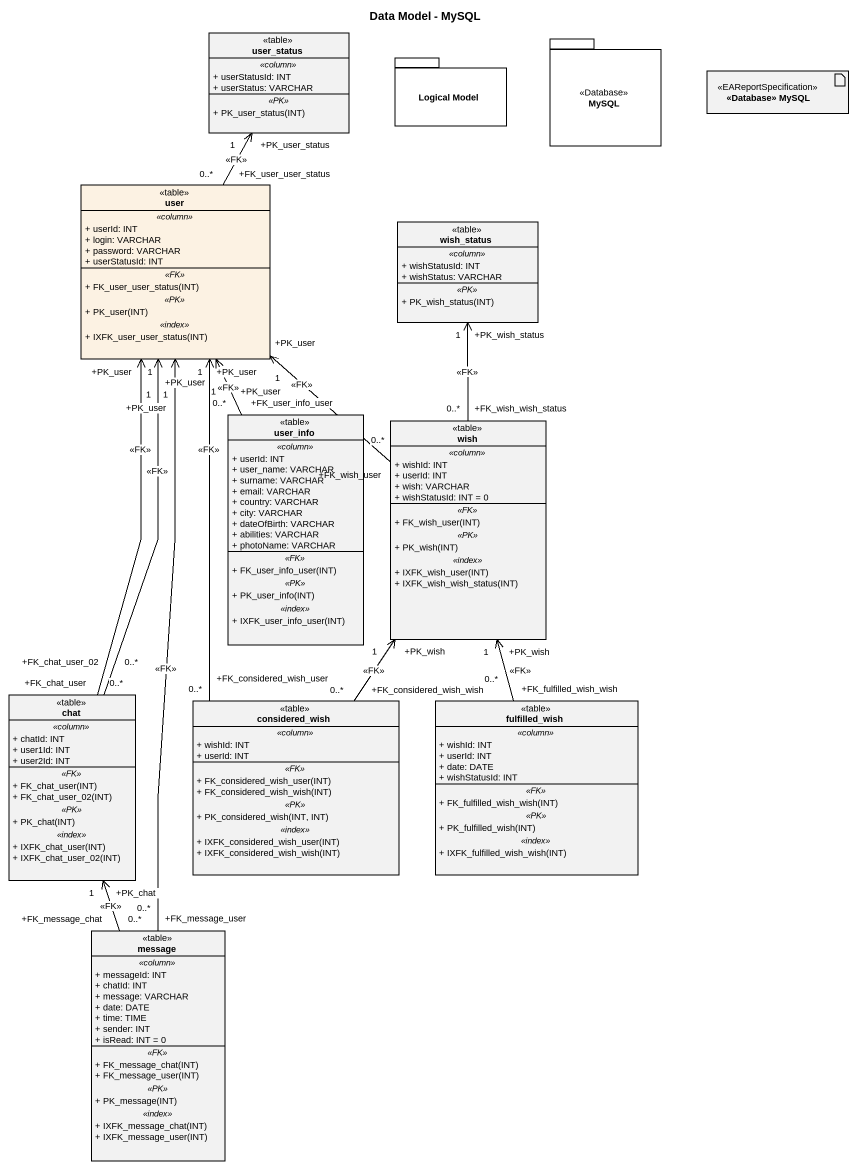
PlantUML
@startuml
title Data Model - MySQL
allowmixing
hide circle
hide empty members
skinparam classAttributeIconSize 0
class user_status <<table>> {
  .. <<column>> ..
  + userStatusId: INT
  + userStatus: VARCHAR
  .. <<PK>> ..
  + PK_user_status(INT)
}
package "Logical Model" as Logical_Model {
}
package MySQL <<Database>> {
}
artifact "<<Database>> MySQL" as Database_MySQL <<EAReportSpecification>>
class user <<table>> #FCF2E3 {
  .. <<column>> ..
  + userId: INT
  + login: VARCHAR
  + password: VARCHAR
  + userStatusId: INT
  .. <<FK>> ..
  + FK_user_user_status(INT)
  .. <<PK>> ..
  + PK_user(INT)
  .. <<index>> ..
  + IXFK_user_user_status(INT)
}
class wish_status <<table>> {
  .. <<column>> ..
  + wishStatusId: INT
  + wishStatus: VARCHAR
  .. <<PK>> ..
  + PK_wish_status(INT)
}
class user_info <<table>> {
  .. <<column>> ..
  + userId: INT
  + user_name: VARCHAR
  + surname: VARCHAR
  + email: VARCHAR
  + country: VARCHAR
  + city: VARCHAR
  + dateOfBirth: VARCHAR
  + abilities: VARCHAR
  + photoName: VARCHAR
  .. <<FK>> ..
  + FK_user_info_user(INT)
  .. <<PK>> ..
  + PK_user_info(INT)
  .. <<index>> ..
  + IXFK_user_info_user(INT)
}
class wish <<table>> {
  .. <<column>> ..
  + wishId: INT
  + userId: INT
  + wish: VARCHAR
  + wishStatusId: INT = 0
  .. <<FK>> ..
  + FK_wish_user(INT)
  .. <<PK>> ..
  + PK_wish(INT)
  .. <<index>> ..
  + IXFK_wish_user(INT)
  + IXFK_wish_wish_status(INT)
}
class chat <<table>> {
  .. <<column>> ..
  + chatId: INT
  + user1Id: INT
  + user2Id: INT
  .. <<FK>> ..
  + FK_chat_user(INT)
  + FK_chat_user_02(INT)
  .. <<PK>> ..
  + PK_chat(INT)
  .. <<index>> ..
  + IXFK_chat_user(INT)
  + IXFK_chat_user_02(INT)
}
class considered_wish <<table>> {
  .. <<column>> ..
  + wishId: INT
  + userId: INT
  .. <<FK>> ..
  + FK_considered_wish_user(INT)
  + FK_considered_wish_wish(INT)
  .. <<PK>> ..
  + PK_considered_wish(INT, INT)
  .. <<index>> ..
  + IXFK_considered_wish_user(INT)
  + IXFK_considered_wish_wish(INT)
}
class fulfilled_wish <<table>> {
  .. <<column>> ..
  + wishId: INT
  + userId: INT
  + date: DATE
  + wishStatusId: INT
  .. <<FK>> ..
  + FK_fulfilled_wish_wish(INT)
  .. <<PK>> ..
  + PK_fulfilled_wish(INT)
  .. <<index>> ..
  + IXFK_fulfilled_wish_wish(INT)
}
class message <<table>> {
  .. <<column>> ..
  + messageId: INT
  + chatId: INT
  + message: VARCHAR
  + date: DATE
  + time: TIME
  + sender: INT
  + isRead: INT = 0
  .. <<FK>> ..
  + FK_message_chat(INT)
  + FK_message_user(INT)
  .. <<PK>> ..
  + PK_message(INT)
  .. <<index>> ..
  + IXFK_message_chat(INT)
  + IXFK_message_user(INT)
}
user "+FK_user_user_status\n0..*" -up-> "+PK_user_status\n1" user_status : <<FK>>
user_info "+FK_user_info_user\n0..*" -up-> "+PK_user\n1" user : <<FK>>
wish "+FK_wish_user\n0..*" -up-> "+PK_user\n1" user : <<FK>>
wish "+FK_wish_wish_status\n0..*" -up-> "+PK_wish_status\n1" wish_status : <<FK>>
chat "+FK_chat_user\n0..*" -up-> "+PK_user\n1" user : <<FK>>
chat "+FK_chat_user_02\n0..*" -up-> "+PK_user\n1" user : <<FK>>
considered_wish "+FK_considered_wish_user\n0..*" -up-> "+PK_user\n1" user : <<FK>>
considered_wish "+FK_considered_wish_wish\n0..*" -up-> "+PK_wish\n1" wish : <<FK>>
fulfilled_wish "+FK_fulfilled_wish_wish\n0..*" -up-> "+PK_wish\n1" wish : <<FK>>
message "+FK_message_user\n0..*" -up-> "+PK_user\n1" user : <<FK>>
message "+FK_message_chat\n0..*" -up-> "+PK_chat\n1" chat : <<FK>>
@enduml
